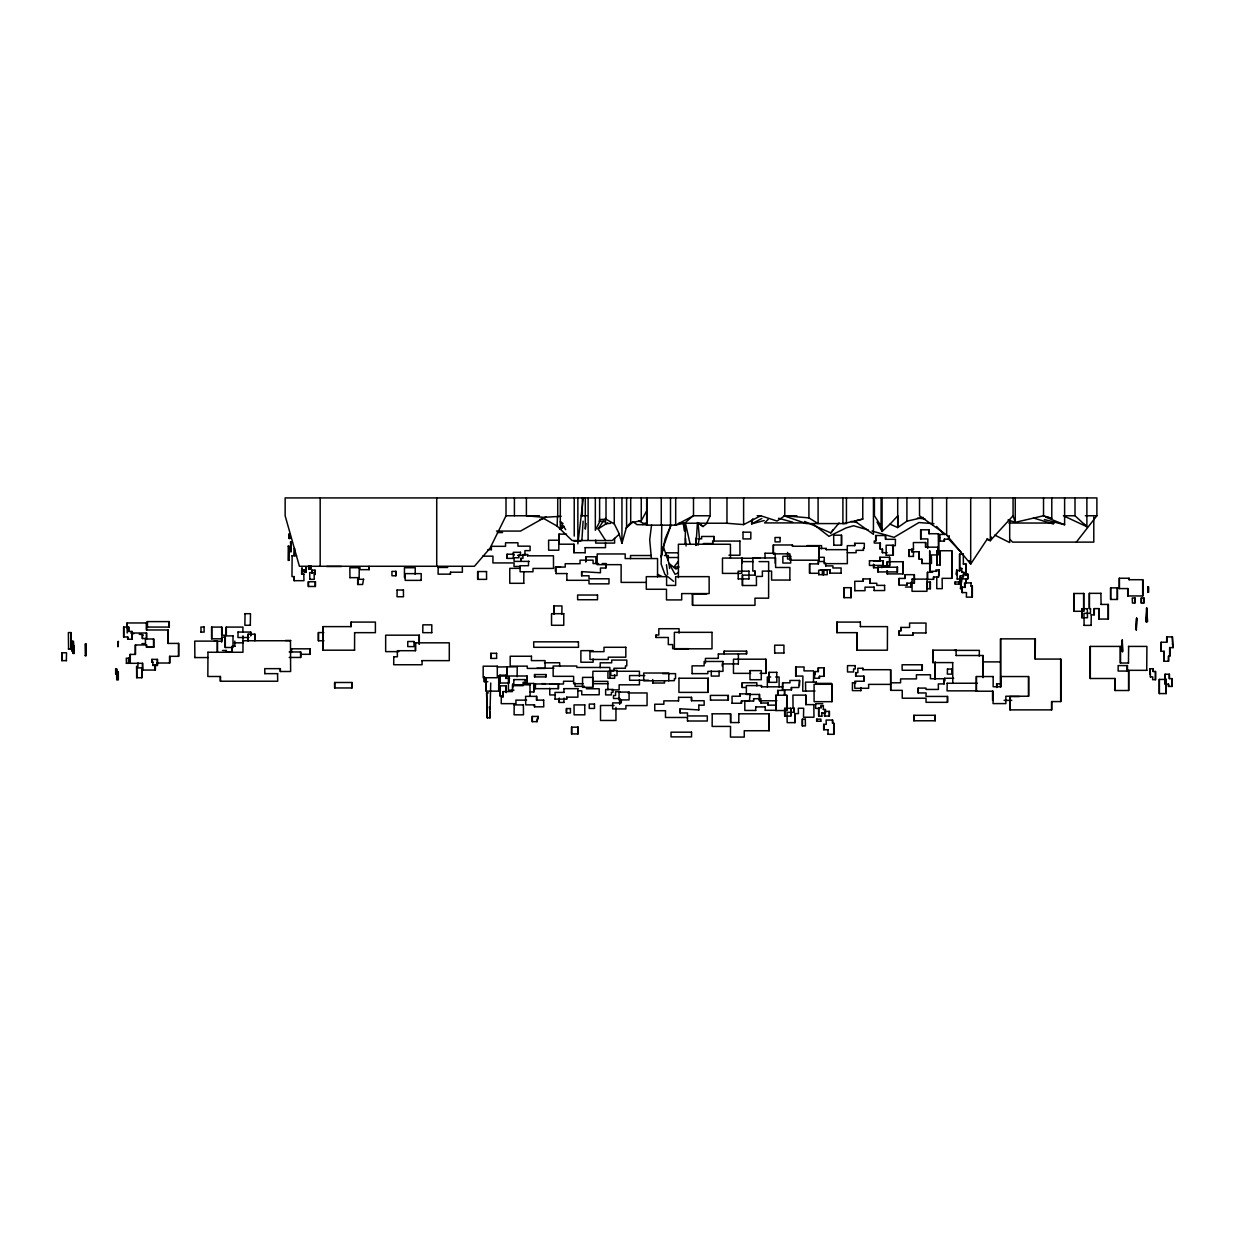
<?xml version="1.0" encoding="UTF-8"?>
<svg xmlns="http://www.w3.org/2000/svg" width="1235" height="1235" viewBox="0 0 1235 1235"><rect width="100%" height="100%" fill="white"/><g stroke="black" fill="none" stroke-linecap="round" stroke-linejoin="round"><path stroke-width="1.5" d="M684.746 526.975L684.808 523.378M696 545.252L697.42 522.59M619.183 534.292L612.267 540.529L572.098 540.529L557.17 526.125L557.417 517.079M685.039 544.002L685.641 524.057L690.211 544.481M661.775 524.767L661.157 564.086L664.862 574.29L673.584 581.33M695.799 545.376L696.169 537.889M581.87 540.529L583.105 521.17M651.555 524.952L649.703 539.788L651.354 557.958M586.054 523.439L585.297 529.105L585.297 497.921M698.053 545.252L699.38 537.889L698.068 522.59M663.427 546.812L661.157 557.124L665.186 538.707L670.867 525.446L663.427 546.812L669.046 563.469L675.066 574.29L678.416 572.87M752.825 518.746L751.636 523.872L764.233 520.537M614.274 497.921L614.274 523.872L618.889 533.165L621.946 543.338L626.593 526.851L626.593 497.921M561.385 525.709L560.304 529.306L564.349 526.357M919.519 497.921L919.519 515.767L946.643 535.048L970.695 564.04L986.904 539.571L990.316 540.606L991.427 537.055M706.667 523.223L710.14 515.767L710.14 497.921M506.01 497.921L506.01 515.767L490.063 548.155L474.425 566.278L299.41 566.278L285.146 515.767L285.146 497.921L1096.881 497.921L1096.881 515.767L1076.318 542.119M626.593 526.851L630.699 522.729L641.258 520.738L647.248 509.901L647.248 497.921M605.598 540.529L598.141 528.904L603.884 520.151M804.587 521.432L830.846 532.933L832.992 529.815M678.247 561.446L673.646 567.436L678.663 566.556M830.846 532.933L839.136 522.914M987.027 538.63L990.316 540.606L1013.071 515.767L1013.071 497.921M890.034 524.134L897.83 515.767L897.706 527.577L890.034 524.134L882.083 531.467L877.02 522.05M768.17 519.348L764.588 522.914L806.023 522.914M626.099 528.055L633.015 521.818L637.121 524.659L647.541 524.659M693.036 515.767L684.699 523.223L674.65 525.153M563.129 527.052L560.304 529.306L560.304 497.921M698.578 523.3L703.039 526.527L707.331 523.1M923.255 517.434L906.907 521.17L897.706 527.577L897.706 497.921M818.095 497.921L818.095 523.578L808.91 517.897L784.781 515.767L777.047 521.031L760.76 515.767L757.163 515.767M678.895 567.205L675.993 569.073L669.046 563.469L669.617 568.548M598.141 528.904L607.651 522.837M642.725 524.659L645.349 522.992M546.148 516.678L520.506 531.081L496.485 531.081M761.841 518.468L751.636 523.872L751.636 520.167M646.661 497.921L646.661 525.153L675.684 525.153L693.499 515.767L710.14 515.767M726.319 523.223L743.609 524.613L760.76 515.767M539.726 519.58L544.836 517.944M526.388 497.921L526.388 515.767L543.832 517.357L561.153 516.261M862.771 497.921L862.771 519.071L854.852 521.155L873.438 534.323L873.438 497.921M843.69 523.578L862.771 519.071M1051.788 497.921L1051.788 518.391L1043.529 515.767L1015.263 522.328L1008.069 519.935M610.738 523.331L605.536 523.794L605.536 518.252M599.531 519.58L606.014 519.209L614.274 523.872M506.01 515.767L539.448 515.767M581.191 515.767L586.826 515.767M796.884 515.767L783.932 515.767L806.301 523.578L846.438 523.578L846.438 497.921M1084.129 524.273L1086.877 526.697L1075.006 515.767L1063.428 515.767L1086.877 526.697L1086.877 497.921M1085.364 515.767L1096.881 515.767M1008.856 523.038L1054.335 523.038M678.88 523.223L726.967 523.223L726.967 497.921M742.991 532.177L750.849 532.177L750.787 538.923L742.991 538.923L743.038 532.177M497.396 532.563L502.521 532.563M558.791 540.22L548.602 540.22L548.649 550.208L558.791 550.208L558.961 534.122L566.51 534.122M943.324 534.415L940.097 534.415L939.48 541.115L944.451 541.115L944.451 539.155L949.082 539.155L949.082 535.758L948.928 539.155M833.656 545.175L841.575 545.175L841.575 535.203L833.656 535.203L833.779 545.175M887.147 552.693L882.377 552.693L882.516 549.158L880.246 549.158L880.401 543.06L874.257 543.06L874.257 540.976L875.769 540.976L875.615 535.511L885.603 535.511L885.603 539.309L895.452 539.309L895.313 545.669L891.84 545.669M780.119 537.503L774.993 537.503L775.055 541.887L780.119 541.887L780.072 537.503M614.582 538.383L614.613 543.091L595.656 543.091L595.687 539.957M697.852 538.831L701.634 538.831L701.588 536.469L713.892 536.469L713.892 541.517L712.734 541.517L712.796 543.524L703.41 543.524M573.966 541.131L580.712 541.131M712.487 541.069L739.966 541.069M937.828 554.947L937.967 547.167L925.586 547.167L925.741 542.551L913.344 542.551L913.499 549.204L911.662 549.204L911.662 551.752L919.257 551.752L919.257 559.193M818.543 557.294L824.254 557.294L824.131 563.639L847.349 563.639L847.287 545.654L854.728 545.654L854.62 543.307L864.361 543.307L864.238 548.34L863.373 548.34M585.189 552.724L573.889 552.724L573.935 544.203L558.961 544.203L559.007 534.122M792.484 544.975L773.311 544.975L773.311 553.851L789.921 553.851L789.844 560.196L819.175 560.196L819.175 546.24L792.422 546.24M886.128 555.21L893.322 555.21L893.322 545.222L886.128 545.222L886.251 555.21M806.903 545.623L821.553 545.623L821.553 548.757M288.125 546.179L289.33 546.179L289.16 560.335M491.376 546.318L505.532 546.318L505.532 542.767L517.944 542.767L517.944 546.163L530.093 546.163L530.093 550.625L524.921 550.625L524.968 555.38M585.143 547.661L605.505 547.661L605.505 542.582M818.62 548.417L826.277 548.417M487.871 549.668L491.422 549.668M826.169 549.668L847.349 549.668M913.529 549.683L908.898 549.683L908.898 556.429L913.529 556.429M863.497 550.347L856.056 550.347L856.164 552.709L847.287 552.709M291.105 551.659L290.58 541.686L290.935 551.659M665.696 552.817L678.154 552.817M765.005 553.249L775.179 553.249L775.179 563.237M963.423 554.16L959.533 554.16L959.533 571.157M528.534 561.338L528.487 565.723L520.089 565.723L520.089 571.774L532.995 571.774L532.995 568.424L553.512 568.424L553.465 555.812L527.577 555.812L527.623 554.577L522.914 554.577L522.961 558.343L520.892 558.343L520.892 561.338M937.967 554.947L931.36 554.947L931.499 563.5L921.742 563.5L921.742 559.193L919.102 559.193L919.102 551.752M728.943 555.241L739.966 555.241L739.904 541.069M514.022 555.38L514.069 554.222L507.029 554.222L507.029 558.39L514.069 558.39L514.069 561.4L529.29 561.4M517.65 555.38L523.146 555.38M651.324 555.518L630.529 555.518L630.56 558.652M664.492 555.518L668.289 555.518L668.289 560.227M291.969 555.765L296.585 555.765M482.638 556.167L492.966 556.167L492.919 562.928L514.069 562.928L514.022 566.448L519.781 566.448M667.471 557.525L678.154 557.525M752.81 557.958L775.611 557.958L775.611 567.483L789.921 567.483L789.844 580.064M742.22 558.251L742.22 562.944L742.096 558.251L760.096 558.251M790.925 559.054L787.56 559.054L787.621 552.4M289.33 560.335L288.125 560.335L288.295 546.179M869.409 560.736L883.287 560.736L883.287 565.429L869.409 565.429L869.517 560.736M873.531 561.045L879.938 561.045L879.938 557.278M741.865 561.616L753.365 561.616M759.046 561.616L768.649 561.616L768.602 598.172L754.956 598.172L755.002 605.32L692.495 605.32L692.495 593.881L706.559 593.881M818.682 573.287L809.527 573.287L809.527 563.886L818.404 563.886L818.28 561.524L823.899 561.524M598.574 563.561L593.062 563.561L593.109 560.165L580.033 560.165L580.064 563.716L565.198 563.716L565.244 567.066L556.028 567.066L556.074 573.565M602.171 563.561L605.86 563.561L605.86 568.023L600.442 568.023L600.442 572.778L581.639 571.62L581.639 575.788L589.033 575.788L588.987 578.783L609.009 578.783L608.963 583.846L588.987 583.846L588.987 580.311L566.834 580.311M963.254 564.055L966.156 564.055L966.156 575.417M825.613 565.892L832.961 565.892L832.838 567.976L841.143 567.976L841.035 573.148M326.657 566.494L341.477 566.494M560.551 566.896L555.333 566.896L555.38 571.28M438.101 567.452L447.657 567.452M878.579 567.745L873.531 567.745L873.531 564.395M520.352 568.347L509.762 568.347L509.762 583.306L523.856 583.306M959.61 568.424L961.895 568.424M369.095 569.659L369.095 566.309L369.234 569.659L359.894 569.659L360.033 567.714L349.845 567.745L349.953 577.656M820.38 569.752L830.043 569.752L830.043 573.148L841.143 573.148M935.806 569.952L939.31 569.952L938.554 574.985M956.955 570.184L956.415 574.568L956.785 570.184M959.765 570.555L957.063 570.555L957.233 579.014M301.865 571.064L304.952 571.064M306.064 571.064L306.357 566.711M749.043 571.157L738.175 571.157L738.252 578.922M789.921 580.064L771.582 580.064L771.582 571.095L762.335 571.095L762.412 576.436L756.391 576.436L756.468 585.498L742.405 585.498L742.405 575.139L755.064 575.139L755.064 571.095L752.81 571.095L752.887 557.958M936.948 571.296L929.693 571.296L929.693 550.748L929.862 571.296M486.59 571.558L477.652 571.558L477.652 579.369L486.59 579.369L486.513 571.558M450.451 572.206L462.399 572.206L462.322 567.097M932.626 572.299L927.392 572.299L927.392 579.354L933.614 579.354L933.614 576.992M961.725 572.361L963.995 572.361L963.995 575.819L960.212 575.819L960.336 580.604M556.028 573.565L566.88 573.565M303.964 574.152L301.618 574.152L301.618 569.86L304.427 569.86L304.427 572.314M450.543 574.152L438.101 574.152L438.178 567.452M818.666 574.676L827.249 574.676L827.172 570.292L818.666 570.292L818.743 574.676M938.708 576.992L933.475 576.992L933.475 579.354M349.845 577.656L359.246 577.656M404.447 577.656L404.447 567.745L415.253 567.745L415.176 574.352M960.336 578.134L961.71 578.134L960.537 588.956L960.722 582.441M738.175 578.922L749.043 578.922M912.017 579.122L927.084 579.122L926.929 591.303L912.017 591.303L912.156 579.122M957.063 579.014L960.382 579.014M309.692 579.354L314.246 579.354L314.091 572.623L309.692 572.623L309.831 579.354M363.538 579.292L362.627 584.495L357.671 584.495L357.671 579.292L363.677 579.292M421.243 580.373L405.188 580.373L405.188 573.627L421.243 573.627L421.135 580.373M959.533 580.604L960.506 580.604L960.382 575.819M927.238 588.771L930.387 588.771L930.387 582.025L927.238 582.025L927.392 588.771M955.118 581.978L959.348 581.978L959.348 584.109L955.118 584.109L955.118 581.978L955.288 584.109M646.044 582.395L621.128 582.395L621.128 564.657L597.169 564.657L597.184 553.959L625.203 553.959L625.188 558.56L657.545 558.56L657.545 576.899M971.111 582.905L964.55 582.905L964.72 587.181L962.111 587.181L962.111 592.584L966.526 592.584L966.357 597.138L972.346 597.138L972.346 586.085L970.942 586.085M965.183 584.881L965.014 587.598M884.677 585.375L876.804 585.375L876.804 583.29L869.965 583.29L869.965 578.922M1147.747 586.857L1148.535 586.857L1148.535 592.321L1147.747 592.321L1147.902 586.857M874.164 587.15L865.009 587.15L865.009 590.685L854.743 590.685M905.44 587.026L911.291 587.026L911.291 582.025L911.137 587.026M843.953 587.69L851.147 587.69L851.147 597.663L843.953 597.663L843.953 587.69L844.076 597.663M397.022 590.021L403.505 590.021M874.04 590.546L884.677 590.546L884.553 585.375M1101.08 593.34L1089.27 593.34L1089.27 608.608L1090.567 608.608L1090.381 613.332M1100.894 604.424L1108.397 604.424L1108.397 619.059L1098.872 619.059L1098.872 608.608M1146.898 608.021L1146.204 621.699M1087.479 608.701L1081.767 608.701L1081.767 617.732L1087.479 617.732L1087.294 608.701M1146.697 613.085L1147.361 621.514M1090.567 613.332L1083.929 613.332L1084.114 625.373M244.87 613.687L250.489 613.687L250.304 625.28M1091.092 614.829L1094.318 614.829L1094.318 608.608M860.316 626.624L887.471 626.624L887.378 650.197L856.92 650.197L857.013 632.66L836.851 632.66L836.851 622.085L860.409 622.085M250.489 625.28L244.87 625.28L245.039 613.687M1083.929 625.373L1091.277 625.373M354.63 650.197L323.03 650.197L323.03 626.624L351.126 626.624L351.126 622.085M204.176 627.01L200.904 627.01L201.089 632.104M221.775 638.819L211.586 638.819L211.586 627.087L221.837 627.087L221.837 635.238M200.904 632.104L204.176 632.104L204.007 627.01M237.954 632.058L250.798 632.058L250.798 635.701M323.94 640.764L318.383 640.764L318.383 632.567L323.802 632.567M354.553 632.66L375.394 632.66L375.394 622.085L351.033 622.085L351.033 626.624M431.818 632.675L422.787 632.675L422.864 624.833L431.818 624.833L431.756 632.675M127.22 633.015L126.927 622.965L146.672 622.965L146.672 629.973M130.756 633.015L146.672 633.015L146.672 638.989M926.003 632.953L912.773 632.953L912.773 635.222M132.191 633.648L133.889 633.648M254.842 634.188L254.842 640.811L254.997 634.188L248.034 634.188L248.034 640.811M139.231 634.342L141.655 634.342M143.291 635.037L142.287 635.037L142.287 638.51L145.529 638.51M419.252 635.176L419.252 644.315L419.329 635.176L385.66 635.176L385.66 651.632L398.797 651.632M225.156 637.137L221.652 637.137L221.621 642.123M248.976 637.522L237.954 637.522L238.077 632.058M1051.556 709.878L1051.556 701.573L1060.834 701.573L1060.834 659.073L1035.192 659.073L1035.362 638.865L1000.489 638.865L1000.489 687.046M285.378 640.486L290.58 640.486M242.832 640.749L290.626 640.749M234.82 641.088L234.82 646.291M118.467 641.505L117.85 646.6L118.267 641.505M214.072 641.258L221.837 641.258L221.837 637.137M578.505 641.829L533.674 641.829L533.767 647.31L578.505 647.31L578.412 641.829M234.295 642.833L242.986 642.833M393.703 656.773L397.392 656.773L397.346 650.706L415.485 650.706L415.439 642.833L449.293 642.833L449.293 660.648L421.706 660.617M141.963 643.605L145.529 643.605L145.344 638.51M235.005 646.291L232.257 646.291L232.257 651.818L226.237 651.818L226.237 650.475M1128.466 646.414L1146.914 646.414L1146.728 670.327M147.135 646.754L153.927 646.754M688.621 648.684L672.658 648.684L672.658 644.577L668.289 644.577L668.351 637.476L655.97 637.476L655.97 635.052L658.811 635.052L658.811 628.708L679.08 628.708L679.08 633.123M291.475 648.823L310.201 648.823L310.201 654.303L300.784 654.303M68.373 649.054L71.028 649.054L71.028 632.582L68.373 632.582L68.573 649.054M952.803 662.593L932.749 662.593L932.749 650.166L956.183 650.166M222.47 650.475L226.406 650.475L226.406 651.818M954.423 650.382L979.386 650.382L979.247 656.14M593.109 650.644L580.882 650.644L580.882 662.238L593.109 662.238L593.109 658.934M724.204 651.138L724.204 653.871L724.158 651.138L746.588 651.138L746.588 653.871L718.291 654.01M1122.677 651.601L1122.152 640.008L1122.476 651.601M289.222 651.972L300.8 651.972L300.8 657.452L289.222 657.452M207.835 652.265L242.955 652.265L242.986 635.84M774.669 653.022L783.947 653.022M496.655 653.315L490.758 653.315L490.758 658.409L496.655 658.409L496.578 653.315M85.122 655.615L86.157 655.615L86.157 644.006L85.122 644.006L85.323 655.615M956.044 655.507L983.045 655.507L983.045 677.675L982.906 655.507M194.729 657.576L208.067 657.576M718.353 658.394L705.417 658.394L705.478 663.071M760.096 673.353L765.87 673.353L765.87 659.197L733.466 659.197L733.466 673.353L750.648 673.353M66.536 660.632L61.75 660.632L61.75 652.79L66.536 652.79L66.335 660.632M722.984 661.466L704.135 661.466L704.135 665.85L692.063 665.85L692.109 673.646M152.955 662.068L151.797 662.068L151.797 659.382L157.509 659.382L157.509 665.433L152.785 665.433M983.06 661.898L1000.381 661.898M544.45 662.763L559.671 662.763L559.671 666.406M156.907 663.01L169.828 663.01L169.828 656.325M1128.636 663.025L1120.315 663.025L1120.315 646.414M126.279 663.318L128.733 663.318L128.733 658.224L126.279 658.224L126.464 663.318M738.406 663.905L722.213 663.905L722.274 666.19M497.288 666.977L517.203 666.777L517.125 676.734M142.565 667.888L137.841 667.888L138.011 662.917M536.824 668.228L553.959 668.228M947.338 669.03L951.876 669.03M1146.914 670.327L1128.574 670.327L1128.574 690.504M749.969 670.62L761.316 670.62L761.269 679.698L749.969 679.698L750.015 670.62M608.793 671.006L613.949 671.006L613.949 668.259L625.435 668.259L625.435 665.927L626.793 665.927L626.793 660.077L611.696 660.077L611.696 662.809L600.195 662.809L600.21 667.718M616.512 671.269L639.452 671.269L639.406 676.348M116.707 671.855L118.328 671.855L118.328 679.698L116.707 679.698L116.599 669.03M776.738 672.349L776.846 682.337L768.942 682.337L768.942 672.349L776.846 672.349M264.722 673.646L277.69 673.646M662.562 673.631L675.545 673.631L675.53 678.679L674.356 678.679L674.372 680.67L643.697 680.871L643.697 673.029L668.783 673.029L668.783 680.871M692.063 673.646L707.856 673.646L707.856 671.361L722.984 671.361L722.938 661.466M116.8 674.125L115.673 674.125L115.673 669.03L116.8 669.03L116.893 679.698M546.009 674.557L534.508 674.557L534.508 676.919L546.009 676.919L546.009 674.557L545.87 676.919M814.513 674.48L815.301 671.578M1150.464 674.603L1149.986 668.752L1153.258 668.752L1153.258 671.485M508.835 676.749L508.835 683.017L499.804 683.017L499.804 675.174L505.254 675.174M644.763 675.545L629.588 675.545L629.588 680.253L648.56 680.253M770.717 676.996L767.306 676.996L767.367 686.938M775.688 676.996L779.1 676.996L779.1 686.938M1150.264 676.934L1152.795 676.934L1152.595 679.682L1155.589 679.682L1155.589 671.485L1153.058 671.485L1153.058 668.752M592.738 677.382L582.549 677.382L582.549 687.355L592.738 687.355L592.893 671.269L607.96 671.269L607.913 678.277L614.659 678.277L614.613 674.773M678.926 678.231L708.242 678.231L708.242 692.387L678.926 692.387L678.988 678.231M953.698 678.277L944.559 678.277L944.559 681.133L944.698 678.277M505.81 678.385L505.81 675.066L505.733 678.385L509.607 678.385M513.775 679.605L525.168 679.605M573.086 681.257L563.5 681.257L563.5 684.005L549.76 684.005M592.893 681.365L607.867 681.365L607.867 689.886M487.81 681.72L484.243 681.72L484.243 676.687M816.443 682.137L805.513 682.137L805.668 691.013M352.037 682.492L334.577 682.492L334.577 687.957L352.037 687.957L352.037 682.492L351.882 687.957M852.397 682.785L855.886 682.785M890.651 682.801L900.577 682.801L900.577 678.895L916.493 678.895L916.401 674.773L930.48 674.773L930.387 678.725L944.173 678.725L944.173 683.912L938.307 683.912L938.399 689.439L926.018 689.439L926.018 688.096L918.13 688.096L918.13 692.943L926.111 692.943L926.018 696.432L947.554 696.432L947.554 702.314L926.018 702.314L926.018 698.207L902.245 698.207L902.245 690.35L890.651 690.35L890.605 669.71M490.743 683.017L490.079 709.477M652.713 683.032L664.507 683.032L664.507 680.67M524.242 683.449L533.921 683.449L533.921 691.955L529.938 691.955M816.304 683.387L831.525 683.387M947.06 683.279L977.379 683.217M512.88 683.665L512.772 688.049M542.072 683.665L545.438 683.665M583.167 683.711L573.627 683.711L573.627 676.332L553.141 676.332L553.156 666.02L576.807 666.02L576.807 667.471L609.874 667.471L609.874 678.293M592.692 683.711L607.96 683.711M996.768 683.819L996.768 687.524L996.599 683.819L1000.612 683.819M890.697 684.375L868.591 684.375L868.684 688.281L854.79 688.281L854.79 681.241L863.898 681.241L863.898 676.132L855.654 676.132L855.654 672.658L857.908 672.658L857.816 668.274L862.925 668.274L862.925 669.71M530.093 684.808L512.448 684.808L512.448 691.585L503.093 691.585L503.093 696.802M584.464 686.336L575.001 686.336L575.001 682.955M782.635 686.83L761.439 686.83L761.439 685.579M745.925 687.478L742.189 687.478L742.189 682.77L756.839 682.77L756.839 685.919M782.573 689.871L791.45 689.871L791.342 687.509L798.783 687.509L799.647 680.454L789.906 680.454L790.014 682.816L782.573 682.816L782.511 690.319M563.916 688.651L577.903 688.651M586.347 688.76L599.207 688.76L599.191 694.765L581.762 694.765L581.778 690.813L578.026 690.813M611.572 689.886L619.136 689.886L619.136 684.808L639.452 684.808L639.406 679.744M513.992 690.164L508.419 690.164L508.419 675.993L527.129 675.993L527.129 683.078M784.534 690.411L784.534 695.398L784.673 690.411L777.679 690.411L777.679 695.398M860.98 690.627L852.397 690.627L852.49 682.785M977.503 690.859L947.06 690.859L947.199 683.279M815.007 691.013L802.75 691.137L802.904 676.054L795.68 676.054L795.68 666.977L804.108 666.977L803.954 670.883L813.649 670.883L813.495 681.936M620.371 691.739L615.555 691.739L615.555 695.506L613.471 695.506L613.471 698.501L619.738 698.501M564.04 692.418L555.009 692.418L555.133 699.118M488.442 692.928L486.575 692.928L487.346 717.828M627.997 692.958L647.063 692.958L647.063 705.586L625.913 705.586L625.913 708.936L612.653 708.936L612.653 702.885L621.313 702.885L621.313 699.952M555.441 694.935L549.76 694.935L549.76 688.219M786.803 695.243L775.781 695.243L775.781 710.542L786.803 710.542L786.803 695.243L786.649 710.542M813.973 704.629L805.745 704.629L805.884 695.12L792.916 695.12L793.055 708.242M503.108 695.799L499.82 695.799L499.82 685.826L506.257 685.826L506.257 692.48M543.77 700.121L536.577 700.121L536.716 696.355L525.585 696.355L525.724 704.861L534.57 704.861L534.57 706.821L543.77 706.821L543.632 700.121M1019.415 696.571L1009.906 696.571L1009.906 709.878L1051.726 709.878L1051.726 701.573M501.209 696.802L503.232 696.802L503.232 691.585M678.555 697.327L691.538 697.327L691.538 700.724M753.566 698.686L761.007 698.686M555.009 699.118L566.741 699.118L566.741 697.158M526.573 700.137L515.875 700.137L516.014 703.657L501.209 703.657L501.348 696.802M710.372 700.106L728.357 700.106L728.357 695.398L710.372 695.398L710.495 700.106M992.554 700.369L992.554 691.183M1004.086 700.369L1011.774 700.369M678.602 700.862L663.828 700.862L663.874 704.228L654.735 704.228L654.782 710.712L665.511 710.712L665.464 717.473L687.494 717.473M776.861 700.785L759.417 700.785L759.417 694.44M753.69 701.048L744.813 701.048L744.813 710.449L755.774 710.449M559.27 702.437L559.27 698.053L559.193 702.437L564.009 702.437M732.015 703.255L741.525 703.255L741.525 700.909M776.429 705.139L768.124 705.139L768.247 703.039L760.899 703.039L760.899 700.137M815.579 703.688L822.803 703.688M514.084 704.907L523.486 704.907M584.834 704.907L574.028 704.907L574.105 714.818L584.834 714.818L584.757 704.907M698.809 705.185L704.182 705.185L704.135 700.724L691.492 700.724L691.492 697.327M614.027 705.494L600.503 705.494L600.503 720.468L615.956 720.468L615.956 707.377M823.436 705.586L821.151 705.586L821.151 707.701M489.322 707.007L490.249 707.007M755.666 706.899L765.314 706.899M792.916 708.242L794.29 708.242L794.29 712.302L787.035 712.302L787.174 722.645L795.078 722.645L795.078 713.598M819.253 708.396L815.579 708.396L815.702 703.688M687.447 721.008L707.315 721.008L707.315 715.945L687.447 715.945L687.494 712.95L680.145 712.95L680.145 708.782L698.856 709.94M823.282 709.508L825.536 709.508M765.206 710.295L776.429 710.295M821.754 712.981L825.536 712.981L825.366 709.508M712.147 713.815L730.641 713.815L730.641 722.568L738.854 722.568M738.777 713.815L769.251 713.815L769.251 730.734L744.257 730.734L744.257 737.079L730.456 737.079L730.533 726.427L712.147 726.427L712.225 713.815M935.219 715.297L913.792 715.297L913.792 720.777L935.219 720.777L935.219 715.297L935.142 720.777M821.923 716.177L818.604 716.177L818.604 707.701L821.321 707.701L821.321 705.586M805.282 719.171L805.436 725.918L802.287 725.918L802.287 719.171L805.436 719.171M820.904 721.255L816.659 721.255L816.659 719.14L820.904 719.14L820.735 721.255M828.067 729.746L823.668 729.746L823.668 724.343L826.261 724.343L826.091 720.051L832.668 720.051L832.668 723.247M827.898 734.3L833.887 734.3L833.887 723.247L832.498 723.247L832.498 720.051M933.922 523.702L918.963 522.529L894.078 537.348L871.972 531.019M599.037 521.201L605.366 521.741M917.451 518.129L925.03 518.916M850.961 521.448L856.472 522.451M1044.409 519.549L1064.616 524.736L1064.616 497.921M778.482 518.252L792.839 522.204M1045.505 516.647L1051.788 518.391M868.282 529.969L853.539 525.755L846.052 527.947L828.978 536.345L813.093 524.026M1033.433 517.974L1053.393 524.041M1045.798 517.156L1064.616 524.736M657.483 574.29L661.481 576.266M994.731 535.095L1009.69 542.551L1009.69 520.244M638.619 520.877L647.094 525.153L647.094 510.626M542.582 517.866L557.17 526.125M563.006 523.501L560.304 521.649L565.692 529.645M698.902 523.3L703.039 526.527M1009.906 539.34L1012.561 542.119L1093.793 542.119L1093.793 517.141M936.547 526.434L944.374 534.647M948.279 538.753L961.339 552.446M882.083 497.921L882.083 531.467L881.095 526.048L874.411 515.767L874.411 497.921M969.228 560.567L970.695 564.04L970.695 497.921M1013.071 515.767L1015.263 522.328L1015.263 497.921M683.264 523.331L684.375 530.973M666.452 564.719L667.641 574.29M685.548 538.383L686.089 545.994M1173.049 644.639L1173.049 647.588M1172.478 644.639L1172.478 636.889L1166.674 636.889L1166.674 642.262M1172.277 636.889L1173.25 647.588L1169.638 647.588L1169.638 656.248M1171.984 678.617L1171.984 686.413M1169.838 647.588L1169.838 656.248L1168.433 656.248L1168.433 661.265M1169.452 678.617L1169.452 674.248L1165.022 674.248L1165.022 684.144L1168.619 684.144L1168.619 686.413M1169.252 674.248L1169.252 678.617L1172.185 678.617L1172.185 686.413L1168.433 686.413L1168.433 684.144M1168.634 656.248L1168.634 661.265L1164.018 661.265L1164.018 651.308M1166.859 636.889L1166.859 642.262L1161.054 642.262L1161.054 651.308L1164.219 651.308L1164.219 661.265M1166.056 679.42L1166.056 693.576M1165.207 674.248L1165.207 684.144M1161.255 642.262L1161.255 651.308M1159.403 679.42L1159.403 693.576M1155.389 671.485L1155.389 679.682M1150.264 674.603L1150.464 676.934M1150.186 668.752L1150.186 674.603M1148.365 586.857L1148.365 592.321M1147.006 613.085L1147.562 621.514L1146.003 621.699L1146.589 608.021L1146.898 613.085M1147.083 621.514L1146.466 617.577L1146.466 621.699M1146.667 617.577L1146.667 621.699M1143.687 597.987L1143.687 603.081M1142.668 579.709L1142.668 595.949M1141.402 597.987L1141.402 603.081M1136.493 618.195L1136.385 629.804M1134.718 597.987L1134.718 603.081M1129.207 579.709L1129.207 578.258L1119.25 578.258L1119.25 588.57L1127.895 588.57L1127.895 595.949M1129.022 578.258L1129.022 579.709L1142.854 579.709L1142.854 595.949L1127.709 595.949L1127.709 588.57M1128.744 670.327L1128.744 690.504L1114.865 690.504L1114.865 678.494M1128.636 646.414L1128.466 663.025M1127.076 665.588L1127.076 671.053M1122.353 640.008L1122.353 651.601M1120.485 663.025L1120.485 646.414L1090.15 646.414L1090.15 678.494L1115.051 678.494L1115.051 690.504M1119.435 578.258L1119.435 588.57M1117.289 587.875L1117.289 599.469M1110.713 587.875L1110.713 599.469M1108.212 604.424L1108.212 619.059M1100.894 593.34L1101.08 604.424M1099.057 619.059L1099.057 608.608L1094.133 608.608L1094.133 614.829M1091.277 614.829L1091.092 625.373M1090.32 646.414L1090.32 678.494M1089.455 593.34L1089.455 608.608M1083.589 593.495L1083.589 611.294M1081.953 608.701L1081.953 617.732M1075.006 497.921L1075.006 515.767M1073.925 593.495L1073.925 611.294M1060.664 659.073L1060.664 701.573M1043.529 497.921L1043.529 515.767M1035.192 638.865L1035.192 659.073M1028.523 676.548L1028.523 696.231M1010.06 696.571L1010.06 709.878M1000.659 638.865L1000.659 687.046M990.316 497.921L990.316 540.606M976.437 676.548L976.437 691.214M972.177 586.085L972.177 597.138M970.942 582.905L971.111 586.085M967.715 574.229L967.715 578.875M966.156 579.2L966.156 582.997M965.986 564.055L965.986 575.417M965.986 579.2L965.986 582.997M963.825 572.361L963.825 574.229M963.254 554.16L963.423 564.055M962.281 587.181L962.281 592.584M961.725 568.424L961.895 572.361M961.54 578.134L961.54 582.441M959.703 554.16L959.703 571.157M959.194 581.978L959.194 584.109M956.585 570.184L956.585 574.568M956.044 650.166L956.183 655.507M952.664 662.593L952.803 683.217M951.737 550.748L951.737 578.335M951.722 669.03L951.876 674.125L947.338 674.125L947.477 669.03M947.461 696.432L947.461 702.314M946.643 497.921L946.643 535.048M944.296 539.155L944.296 541.115M944.08 678.725L944.08 683.912M940.159 550.748L940.159 565.012L936.809 565.012L936.809 550.748L936.979 565.012M939.989 565.012L939.989 550.748L951.907 550.748L951.907 578.335L942.12 578.335L942.274 588.663L936.778 588.663L936.778 577.085M939.634 537.318L939.634 541.115M939.156 569.952L939.156 574.985M938.708 574.985L938.554 576.992M938.446 533.721L938.6 553.99L938.6 533.721L928.905 533.721L928.905 529.815M932.888 650.166L932.888 662.593M932.394 497.921L932.394 524.505M930.233 582.025L930.233 588.771M929.06 533.721L929.06 529.815L920.631 529.815L920.631 538.908L927.871 538.908L927.701 548.325M927.547 572.299L927.547 579.354M925.91 632.953L926.003 623.058L909.578 623.058L909.578 627.426L900.855 627.426L900.855 630.807M925.586 542.551L925.586 547.167M922.236 664.77L922.236 670.25M921.897 559.193L921.897 563.5M920.801 529.815L920.801 538.908M918.222 688.096L918.222 692.943M914.27 574.676L914.27 583.182M913.869 715.297L913.869 720.777M913.529 551.366L913.375 556.429M912.866 632.953L912.866 635.222L899.095 635.222L899.095 630.807L900.948 630.807L900.948 627.426M911.816 549.204L911.816 551.752M909.037 549.683L909.037 556.429M906.907 497.921L906.907 521.17M906.984 583.182L906.984 585.143L899.08 585.143L899.08 578.443L905.178 578.443L905.178 574.676M906.83 585.143L906.83 583.182L914.409 583.182L914.409 574.676L905.023 574.676L905.023 578.443M902.878 561.724L902.878 573.904M899.234 578.443L899.234 585.143M899.188 630.807L899.188 635.222M897.197 567.22L897.197 571.928M893.183 545.222L893.183 555.21M890.728 690.35L890.697 669.71L862.833 669.71L862.833 668.274M889.54 557.278L889.54 565.784M887.317 561.724L887.317 565.784M887.317 570.663L887.317 573.904M887.162 565.784L887.162 561.724L903.032 561.724L903.032 573.904L887.162 573.904L887.162 570.663M885.464 535.511L885.464 539.309M883.179 560.736L883.179 565.429M882.377 549.158L882.377 552.693M881.852 567.745L881.697 565.784L889.679 565.784L889.679 557.278L879.799 557.278L879.799 561.045M881.095 497.921L881.095 526.048M880.246 543.06L880.246 549.158M878.023 567.22L878.023 571.928M875.769 535.511L875.769 540.976M874.04 587.15L874.164 590.546M873.685 564.395L873.685 567.745M870.088 583.29L870.088 578.922L863.033 578.922L863.033 581.284M863.805 676.132L863.805 681.241M863.497 548.34L863.373 550.347M863.157 578.922L863.157 581.284L854.743 581.284L854.867 590.685M860.98 687.494L860.888 690.627M860.316 622.085L860.409 626.624M856.92 632.66L856.92 650.197M855.747 672.658L855.747 676.132M854.728 543.307L854.728 545.654M851.023 587.69L851.023 597.663M842.903 497.921L842.903 523.578M841.452 535.203L841.452 545.175M836.959 622.085L836.959 632.66M833.718 723.247L833.718 734.3M831.942 684.283L831.942 701.681M829.92 569.752L829.92 573.148M829.272 711.391L829.272 716.038M827.898 729.746L828.067 734.3M826.169 548.417L826.277 549.668M825.613 562.99L825.721 565.892M824.687 716.038L824.687 711.391L829.426 711.391L829.426 716.038L824.532 716.038L824.532 712.981M823.977 667.811L823.977 676.317M823.822 724.343L823.822 729.746M823.282 705.586L823.436 709.508M822.417 570.292L822.34 574.676M821.923 712.981L821.754 716.177M819.5 676.317L819.5 678.277L814.513 678.277L814.683 674.48M819.345 678.277L819.345 676.317L824.131 676.317L824.131 667.811L818.218 667.811L818.218 671.578M819.098 546.24L819.098 560.196M818.774 707.701L818.774 716.177M818.404 561.524L818.404 563.886M818.373 667.811L818.373 671.578L815.131 671.578L815.131 674.48M816.829 719.14L816.829 721.255M816.304 682.137L816.443 683.387M813.819 704.629L813.973 717.226L803.506 717.226L803.661 708.242L798.289 708.242L798.428 713.598L794.923 713.598L794.923 722.645M809.651 563.886L809.651 573.287M808.91 497.921L808.91 517.897M805.745 695.12L805.745 704.629M802.441 719.171L802.441 725.918M799.524 680.454L799.524 685.502M795.834 666.977L795.834 676.054M794.136 708.242L794.136 712.302M792.422 544.975L792.484 546.24M791.45 687.509L791.45 689.871M790.74 708.319L790.74 716.084M784.781 497.921L784.781 515.767M784.796 708.319L784.796 716.084M783.885 653.022L783.947 645.179L774.669 645.179L774.715 653.022M782.697 682.816L782.635 690.319M777.803 690.411L777.803 695.398M775.935 695.243L775.935 710.542M773.388 544.975L773.388 553.851M769.05 672.349L769.05 682.337M769.173 713.815L769.173 730.734M768.124 703.039L768.124 705.139M765.808 659.197L765.808 673.353M765.206 706.899L765.314 710.295M765.052 553.249L765.005 558.235M761.563 686.83L761.563 685.579L746.372 685.579L746.372 694.44L759.54 694.44L759.54 700.785M761.007 700.137L761.007 703.039M755.774 706.899L755.666 710.449M754.986 571.095L754.986 575.139M753.69 698.686L753.566 701.048M748.966 571.157L748.966 578.922M746.542 651.138L746.542 653.871M743.609 497.921L743.609 524.613M742.482 575.139L742.482 585.498M742.281 682.77L742.281 687.478M741.401 703.255L741.401 700.909L749.383 700.909L750.201 693.854L739.873 693.854L739.873 696.216M739.981 693.854L739.981 696.216L732.015 696.216L732.123 703.255M738.854 713.815L738.777 722.568M738.406 654.01L738.345 663.905M730.456 558.143L730.41 544.249L678.385 544.249L678.385 577.656M730.564 713.815L730.564 722.568M728.249 695.398L728.249 700.106M719.063 671.022L719.11 676.085L711.252 676.085L711.314 671.022M718.353 654.01L718.291 658.394M713.845 536.469L713.845 541.517M708.18 678.231L708.18 692.387M698.856 705.185L698.809 709.94M693.499 497.921L693.499 515.767M692.542 593.881L692.542 605.32M687.447 717.473L687.494 721.008M680.192 708.782L680.192 712.95M678.602 697.327L678.555 700.862M675.684 497.921L675.684 525.153M670.512 497.921L670.512 525.153M661.265 497.921L661.265 525.153M656.032 635.052L656.032 637.476M652.713 679.512L652.728 683.032M641.258 497.921L641.258 520.738M630.699 497.921L630.699 522.729M621.946 497.921L621.946 543.338M619.723 698.933L619.723 703.919M619.677 698.933L619.677 703.919M606.014 497.921L606.014 519.209M605.814 563.561L605.814 568.023M599.608 497.921L599.608 521.88L595.332 530.263L595.332 497.921M595.918 563.438L595.872 556.784L585.745 556.784L585.745 561.786M592.692 677.382L592.692 687.355M588.122 497.921L588.122 540.189M585.791 556.784L585.791 561.786M585.189 547.661L585.143 552.724M583.321 497.921L577.856 543.848L577.856 497.921M582.333 497.921L582.333 515.767M581.685 571.62L581.685 575.788M577.795 688.651L577.903 697.158L566.633 697.158L566.633 699.118M577.934 727.168L577.934 733.914M574.229 497.921L574.229 536.113M573.889 544.203L573.889 552.724M571.666 727.168L571.666 733.914M566.834 573.565L566.88 580.311M566.525 708.55L566.525 712.935M564.04 688.651L563.916 692.418M564.009 698.053L563.932 702.437M561.848 614.258L561.971 605.937L553.805 605.937L553.805 614.258M558.266 683.958L558.266 688.667M557.726 497.921L557.726 517.249M553.913 605.937L553.913 614.258M538.074 716.439L538.074 718.755M537.179 718.755L537.179 721.657L532.208 721.657L532.208 716.439L538.213 716.439L537.024 721.657M536.577 696.355L536.577 700.121M535.403 683.958L535.403 688.667M534.647 674.557L534.647 676.919M534.431 704.861L534.431 706.821M533.782 683.449L533.782 691.955M532.347 716.439L532.347 721.657M529.954 684.808L530.093 696.308M527.577 554.577L527.577 555.812M526.99 675.993L526.99 683.078M525.122 679.605L525.168 682.291L523.1 682.291L523.146 685.672L513.775 685.672L513.822 679.605M523.856 572.083L523.779 583.306M523.378 704.907L523.486 714.818L514.084 714.818L514.192 704.907M520.938 558.343L520.938 561.338M514.408 497.921L514.408 515.767M508.758 676.749L508.758 683.017M507.076 554.222L507.076 558.39M507.184 666.977L507.184 676.054L498.693 676.054L498.693 691.137M507.029 666.977L507.029 676.054M506.118 685.826L506.118 692.48M499.866 675.174L499.866 683.017M499.959 685.826L499.959 695.799M498.847 676.054L498.847 691.137L486.05 691.137L486.05 678.247M491.422 546.318L491.376 549.668M490.82 653.315L490.82 658.409M490.079 707.007L490.249 709.477M489.94 711.314L489.94 717.828M489.492 707.007L490.11 717.828L487.177 717.828L487.177 713.753M486.744 692.928L486.744 713.753M486.204 678.247L486.204 691.137M484.398 676.687L484.398 681.72M477.729 571.558L477.729 579.369M450.543 572.206L450.451 574.152M436.727 497.921L436.727 566.278M422.092 660.648L422.046 664.739L393.703 664.739L393.764 656.773M415.485 642.833L415.485 650.706M403.397 590.021L403.505 596.752L397.022 596.752L397.13 590.021M395.848 571.404L395.848 575.772M359.246 567.745L359.138 577.656M357.81 579.292L357.81 584.495M354.63 632.66L354.553 650.197M334.747 682.492L334.747 687.957M323.107 626.624L323.107 650.197M320.174 497.921L320.174 566.278M318.445 632.567L318.445 640.764M315.157 581.762L315.157 586.471M314.987 570.184L315.126 574.568L315.126 570.184L312.115 570.184L312.115 573.117M312.254 570.184L312.254 573.117M310.803 565.877L310.803 569.212L308.626 569.212L308.626 565.877M310.633 565.877L310.633 569.212M310.108 648.823L310.108 654.303M308.796 565.877L308.796 569.212M308.534 581.762L308.534 586.471M306.156 566.649L306.156 572.314L304.258 572.314L304.258 569.86M305.987 566.649L305.987 572.314M303.795 574.152L303.964 580.682L294.084 580.682L294.084 576.606M302.158 568.038L302.158 571.064M301.865 568.038L301.788 574.152M300.568 651.972L300.568 657.452M294.424 555.565L294.424 548.155L294.131 555.565M294.254 580.682L294.254 576.606L291.969 576.606L292.139 555.765M291.568 648.823L291.475 652.481M290.75 541.686L290.75 551.659M290.472 640.486L290.626 671.5L280.252 671.5L280.252 668.644M289.978 534.06L289.978 538.445M289.113 534.06L289.113 538.445M280.391 671.5L280.391 668.644L264.722 668.644L264.861 673.646M277.566 673.646L277.69 681.226L220.339 681.226L220.339 676.487M250.659 632.058L250.659 635.701M248.189 634.188L248.189 640.811M242.816 632.335L242.986 627.087L226.175 627.087L226.175 635.238M232.072 646.291L232.072 651.818M226.329 627.087L226.329 635.238L221.667 635.238L221.667 627.087M225.326 635.886L225.326 647.48M220.463 681.226L220.463 676.487L207.835 676.487L207.974 652.265M217.468 652.095L217.468 641.119L194.729 641.119L194.883 657.576M217.314 641.119L217.314 652.095M211.756 627.087L211.756 638.819M178.457 643.42L178.457 656.325M169.535 663.01L169.535 656.325L178.766 656.325L178.766 643.42L167.945 643.42L167.945 629.973M168.933 621.606L168.933 627.071M168.238 643.42L168.238 629.973L146.378 629.973L146.378 622.965M157.324 659.382L157.324 665.433M155.394 664.77L155.394 670.049L142.411 670.049L142.411 663.303M155.101 664.77L155.101 670.049M153.526 638.989L153.526 647.263M152.785 662.068L152.955 665.433M151.967 659.382L151.967 662.068M147.444 621.606L147.444 627.071M146.672 647.263L146.672 644.963L135.232 644.963L135.232 654.411M146.378 633.015L146.378 638.989L153.819 638.989L153.819 647.263L146.378 647.263L146.378 644.963M142.704 670.049L142.704 663.303L129.999 663.303L129.999 654.411L135.526 654.411L135.526 644.963M142.473 635.037L142.473 638.51M141.963 668.12L141.963 677.722L136.653 677.722L136.653 666.19L136.838 677.722M141.778 668.12L141.778 677.722M131.836 631.44L131.836 639.236M130.293 654.411L130.293 663.303M128.81 631.44L128.81 627.056L123.593 627.056L123.593 636.951L127.822 636.951L127.822 639.236M128.61 627.056L128.61 631.44L132.037 631.44L132.037 639.236L127.637 639.236L127.637 636.951M128.548 658.224L128.548 663.318M127.22 622.965L127.22 627.982M123.793 627.056L123.793 636.951M118.051 641.505L118.051 646.6M118.128 671.855L118.128 679.698M115.874 669.03L115.874 674.125M85.956 644.006L85.956 655.615M74.085 645.627L74.085 653.408M73.235 653.408L73.235 651.138L72.016 651.138L72.016 641.243L73.483 641.243L74.285 653.408L73.035 653.408L73.035 651.138M72.217 641.243L72.217 651.138M70.827 632.582L70.827 649.054M61.951 652.79L61.951 660.632M290.148 534.06L288.944 534.06L288.944 538.445L290.148 538.445L290.148 534.06M520.475 552.307L513.297 552.307L513.343 557.757L518.916 557.757L518.87 555.148L520.475 555.148L520.444 552.307M790.678 556.29L782.866 556.29L782.866 563.037L790.724 563.037L790.678 556.29M741.803 558.081L722.475 558.081L722.475 573.395L741.803 573.395L741.726 558.081M897.505 567.22L877.73 567.22L877.73 571.928L897.505 571.928L897.505 567.22M395.956 571.404L391.881 571.404L391.989 575.772L395.956 575.772L395.956 571.404M967.885 574.229L963.146 574.229L962.976 578.875L967.885 578.875L967.885 574.229M666.607 576.652L646.306 576.652L646.306 589.265L666.483 589.265L666.483 599.917L681.705 599.917L681.689 593.587L709.152 593.587L709.137 576.652L675.638 576.652L675.653 585.421L666.591 585.421L666.607 576.652M315.465 581.762L308.225 581.762L308.225 586.471L315.465 586.471L315.465 581.762M1117.459 587.875L1110.543 587.875L1110.543 599.469L1117.459 599.469L1117.459 587.875M1083.774 593.495L1073.74 593.495L1073.74 611.294L1083.774 611.294L1083.774 593.495M597.524 595.023L577.61 595.023L577.64 599.731L597.524 599.731L597.524 595.023M1134.903 597.987L1132.248 597.987L1132.433 603.081L1134.903 603.081L1134.903 597.987M1143.872 597.987L1141.217 597.987L1141.217 603.081L1143.872 603.081L1143.872 597.987M563.762 613.687L551.536 613.687L551.536 625.28L563.762 625.28L563.762 613.687M1136.694 618.195L1136.185 629.804L1136.694 618.195M169.288 621.606L147.104 621.606L147.104 627.071L169.288 627.071L169.288 621.606M712.008 632.335L674.372 632.335L674.372 648.807L712.008 648.807L712.008 632.335M232.998 635.886L225.171 635.886L225.171 647.48L232.998 647.48L232.998 635.886M414.018 641.505L407.766 641.505L407.766 646.6L414.018 646.6L414.018 641.505M625.821 647.294L603.992 647.294L603.992 651.663L589.975 651.663L589.975 659.459L608.268 659.459L608.268 657.19L625.821 657.19L625.821 647.294M531.467 656.248L510.178 656.248L510.178 666.144L527.314 666.144L527.268 668.413L545.098 668.413L545.052 660.617L531.405 660.617L531.467 656.248M922.313 664.77L902.09 664.77L902.167 670.25L922.313 670.25L922.313 664.77M855.253 665.634L847.503 665.634L847.503 671.963L853.57 671.963L853.57 668.938L855.253 668.938L855.16 665.634M1127.478 665.588L1118.138 665.588L1118.138 671.053L1127.478 671.053L1127.478 665.588M497.304 666.19L483.178 666.19L483.178 677.722L497.304 677.722L497.304 666.19M617.037 670.435L610.785 670.435L610.785 675.53L617.037 675.53L617.021 670.435M993.295 676.548L976.298 676.548L976.298 691.214L993.202 691.214L993.063 703.595L1005.846 703.595L1005.846 696.231L1028.662 696.231L1028.662 676.548L1000.674 676.548L1000.813 686.737L993.156 686.737L993.156 676.548M1166.241 679.42L1159.217 679.42L1159.217 693.576L1166.241 693.576L1166.241 679.42M558.56 683.958L535.125 683.958L535.125 688.667L558.56 688.667L558.56 683.958M831.989 684.283L814.081 684.283L814.081 701.681L831.989 701.681L831.989 684.283M613.008 689.454L605.644 689.454L605.644 694.919L611.387 694.919L611.387 692.295L613.008 692.295L613.008 689.454M629.078 692.079L619.044 692.079L619.044 699.921L629.078 699.921L629.078 692.079M594.498 704.058L589.265 704.058L589.265 708.442L594.498 708.442L594.452 704.058M790.879 708.319L784.642 708.319L784.642 716.084L790.879 716.084L790.879 708.319M570.493 708.55L566.417 708.55L566.417 712.935L570.493 712.935L570.385 708.55M578.042 727.168L571.558 727.168L571.558 733.914L578.042 733.914L578.042 727.168M691.538 732.185L671.037 732.185L671.037 736.878L691.538 736.878L691.538 732.185M935.219 679.219L935.219 661.914L935.065 679.219M823.575 574.676L823.575 570.292L823.498 574.676"/></g></svg>
